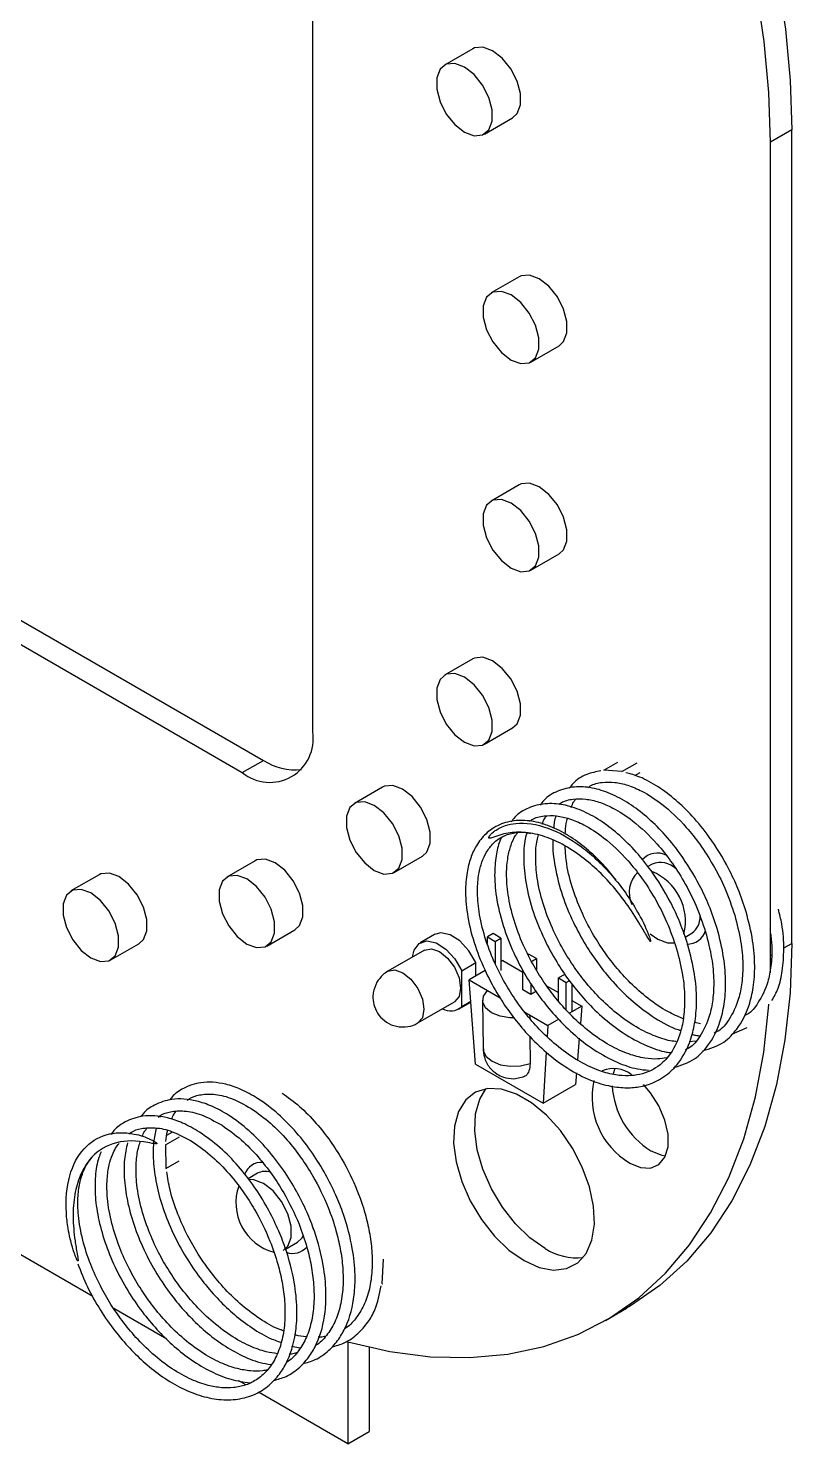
# Model space of a CAD drawing. Header units: millimetres. Extents: x 516 to 842, y 115 to 453.
# Drawn here: x 803.8 to 842.1, y 313 to 384.1 of the extents above; entities that cross this region are included whole.
import ezdxf

# ---------------------------------------------------------------- set-up
doc = ezdxf.new("R2010")
doc.units = ezdxf.units.MM

msp = doc.modelspace()

# ---------------------------------------------------------------- linework, layer by layer
at = {"color": 7, "linetype": 'Continuous', "lineweight": 25}
for p, q in [((818.049, 348.766), (818.049, 393.676)), ((826.079, 383.051), (824.665, 382.235)), ((826.665, 378.771), (828.079, 379.587)), ((842.091, 378.98), (841.03, 378.368)), ((842.091, 338.153), (842.091, 378.98)), ((841.03, 337.541), (841.03, 378.368)), ((828.42, 371.611), (827.006, 370.795)), ((776.683, 369.788), (815.574, 347.336)), ((775.623, 369.175), (814.514, 346.724)), ((829.006, 367.33), (830.42, 368.147)), ((828.42, 361.166), (827.006, 360.35)), ((829.006, 356.886), (830.42, 357.702)), ((826.079, 352.429), (824.665, 351.612)), ((826.665, 348.148), (828.079, 348.964)), ((814.514, 346.724), (815.574, 347.336)), ((832.655, 346.843), (833.367, 347.255)), ((833.571, 346.778), (832.655, 346.843)), ((833.571, 346.778), (834.329, 347.215)), ((834.224, 346.577), (834.488, 346.729)), ((821.557, 345.994), (820.142, 345.178)), ((822.142, 341.713), (823.556, 342.53)), ((815.161, 342.301), (813.747, 341.484)), ((835.081, 342.13), (834.867, 342.007)), ((807.328, 341.6), (805.913, 340.784)), ((807.913, 337.32), (809.327, 338.136)), ((815.746, 338.02), (817.161, 338.836)), ((824.158, 338.594), (823.451, 338.186)), ((827.1, 338.642), (826.817, 338.478)), ((826.817, 338.147), (826.817, 338.478)), ((826.817, 338.478), (827.206, 338.254)), ((827.489, 338.417), (827.1, 338.642)), ((827.206, 338.254), (827.489, 338.417)), ((827.206, 338.254), (827.206, 337.144)), ((827.489, 338.417), (827.489, 336.784)), ((834.992, 338.637), (835.373, 338.357)), ((836.738, 338.469), (837.08, 338.666)), ((823.663, 337.818), (821.825, 336.756)), ((829.275, 337.386), (828.886, 337.611)), ((841.02, 336.672), (841.03, 337.541)), ((825.527, 336.779), (826.234, 337.187)), ((825.527, 334.972), (825.527, 336.779)), ((826.714, 336.786), (825.898, 336.315)), ((826.234, 336.509), (826.234, 337.187)), ((827.595, 337.294), (827.489, 337.233)), ((827.595, 337.294), (828.603, 336.713)), ((828.603, 335.815), (828.603, 336.809)), ((828.992, 337.223), (829.275, 337.386)), ((829.275, 337.386), (829.275, 336.828)), ((826.216, 332.089), (825.898, 336.315)), ((825.898, 336.315), (826.817, 335.784)), ((828.992, 336.148), (828.992, 335.59)), ((829.787, 336.029), (830.388, 335.682)), ((830.671, 336.58), (830.388, 336.417)), ((830.388, 335.247), (830.388, 336.417)), ((830.388, 336.417), (830.777, 336.192)), ((830.777, 336.192), (830.93, 336.28)), ((830.777, 334.819), (830.777, 336.192)), ((831.06, 336.121), (831.06, 334.723)), ((826.579, 335.299), (826.6, 332.862)), ((828.992, 335.59), (828.603, 335.815)), ((829.275, 335.753), (828.992, 335.59)), ((831.06, 335.294), (831.555, 335.008)), ((823.325, 334.158), (825.163, 335.219)), ((825.376, 334.851), (825.982, 335.201)), ((825.98, 335.233), (825.527, 334.972)), ((831.06, 334.723), (830.932, 334.649)), ((831.555, 335.008), (831.06, 334.723)), ((831.555, 335.008), (831.484, 334.13)), ((828.939, 334.559), (828.94, 334.392)), ((828.939, 334.559), (829.858, 334.029)), ((829.858, 334.029), (829.822, 333.467)), ((830.401, 334.342), (829.858, 334.029)), ((837.512, 334.113), (837.224, 334.187)), ((839.083, 333.603), (839.863, 333.93)), ((828.948, 333.494), (828.96, 332.122)), ((831.425, 333.395), (831.337, 332.305)), ((837.26, 333.245), (836.949, 333.208)), ((829.774, 332.7), (829.61, 330.13)), ((826.216, 332.089), (829.61, 330.13)), ((833.221, 331.878), (833.128, 331.598)), ((828.151, 331.353), (828.538, 331.431)), ((829.61, 330.13), (831.237, 331.069)), ((831.285, 331.663), (831.237, 331.069)), ((810.411, 329.514), (810.372, 329.42)), ((808.952, 328.672), (808.913, 328.578)), ((810.654, 328.035), (811.373, 328.45)), ((810.73, 328.523), (810.996, 328.677)), ((810.654, 328.035), (810.68, 326.852)), ((810.68, 326.852), (811.35, 327.239)), ((815.282, 326.614), (814.804, 326.338)), ((818.048, 323.949), (818.049, 323.818)), ((807.014, 320.434), (802.846, 322.84)), ((816.688, 322.807), (817.281, 323.15)), ((821.538, 321.07), (821.607, 322.308)), ((821.538, 321.07), (821.567, 321.087)), ((810.725, 318.291), (808.068, 319.825)), ((832.744, 319.227), (833.805, 319.839)), ((816.979, 317.942), (817.421, 317.859)), ((819.817, 318.162), (819.817, 313.042)), ((820.878, 317.892), (820.878, 313.655)), ((814.701, 315.996), (814.34, 316.204)), ((819.817, 313.042), (815.333, 315.631)), ((819.817, 313.042), (820.878, 313.655))]:
    msp.add_line(p, q, dxfattribs=at)
at = {"color": 8, "linetype": 'Continuous', "lineweight": 25}
for p, q in [((841.689, 337.921), (842.091, 338.153)), ((841.03, 337.541), (841.095, 337.578)), ((826.817, 335.784), (827.46, 335.413)), ((828.696, 334.699), (828.939, 334.559))]:
    msp.add_line(p, q, dxfattribs=at)
at = {"color": 7, "linetype": 'Continuous', "lineweight": 25, "flags": 128}
for points in [[(813.807, 427.97), (815.92, 426.658), (818.022, 425.171), (820.1, 423.517), (822.144, 421.706), (824.14, 419.747), (826.079, 417.651), (827.949, 415.43), (829.74, 413.096), (831.442, 410.664), (833.045, 408.145), (834.54, 405.554), (835.92, 402.906), (837.176, 400.216), (838.301, 397.498), (839.29, 394.768), (840.136, 392.041), (840.834, 389.333), (841.382, 386.657), (841.775, 384.03), (842.012, 381.466), (842.091, 378.98)], [(841.03, 378.368), (840.951, 380.854), (840.714, 383.418), (840.321, 386.045), (839.774, 388.72), (839.075, 391.429), (838.229, 394.156), (837.241, 396.886), (836.115, 399.604), (834.859, 402.294), (833.48, 404.942), (831.984, 407.532), (830.381, 410.051), (828.679, 412.484), (826.888, 414.817), (825.018, 417.038), (823.079, 419.134), (821.083, 421.094), (819.04, 422.905), (816.961, 424.559), (814.86, 426.046), (812.746, 427.357)], [(828.079, 379.587), (828.304, 379.796), (828.472, 380.232), (828.472, 380.799), (828.304, 381.429), (827.988, 382.046), (827.563, 382.575), (827.079, 382.952), (826.595, 383.133), (826.17, 383.095), (826.079, 383.051)], [(825.665, 378.87), (826.149, 378.689), (826.574, 378.727), (826.89, 378.979), (827.058, 379.415), (827.058, 379.982), (826.89, 380.612), (826.574, 381.229), (826.149, 381.758), (825.665, 382.136), (825.181, 382.317), (824.756, 382.279), (824.44, 382.026), (824.272, 381.59), (824.272, 381.023), (824.44, 380.393), (824.756, 379.777), (825.181, 379.247), (825.665, 378.87)], [(830.42, 368.147), (830.645, 368.355), (830.813, 368.791), (830.813, 369.358), (830.645, 369.988), (830.329, 370.605), (829.904, 371.134), (829.42, 371.512), (828.936, 371.693), (828.511, 371.655), (828.42, 371.611)], [(828.006, 367.429), (828.49, 367.249), (828.915, 367.287), (829.231, 367.539), (829.399, 367.975), (829.399, 368.542), (829.231, 369.172), (828.915, 369.789), (828.49, 370.318), (828.006, 370.696), (827.522, 370.876), (827.097, 370.838), (826.781, 370.586), (826.613, 370.15), (826.613, 369.583), (826.781, 368.953), (827.097, 368.336), (827.522, 367.807), (828.006, 367.429)], [(830.42, 357.702), (830.645, 357.91), (830.813, 358.346), (830.813, 358.914), (830.645, 359.544), (830.329, 360.16), (829.904, 360.689), (829.42, 361.067), (828.936, 361.248), (828.511, 361.21), (828.42, 361.166)], [(828.006, 356.985), (828.49, 356.804), (828.915, 356.842), (829.231, 357.094), (829.399, 357.53), (829.399, 358.097), (829.231, 358.727), (828.915, 359.344), (828.49, 359.873), (828.006, 360.251), (827.522, 360.431), (827.097, 360.393), (826.781, 360.141), (826.613, 359.705), (826.613, 359.138), (826.781, 358.508), (827.097, 357.891), (827.522, 357.362), (828.006, 356.985)], [(828.079, 348.964), (828.304, 349.173), (828.472, 349.609), (828.472, 350.176), (828.304, 350.806), (827.988, 351.423), (827.563, 351.952), (827.079, 352.33), (826.595, 352.51), (826.17, 352.472), (826.079, 352.429)], [(825.665, 348.247), (826.149, 348.066), (826.574, 348.104), (826.89, 348.357), (827.058, 348.793), (827.058, 349.36), (826.89, 349.99), (826.574, 350.606), (826.149, 351.136), (825.665, 351.513), (825.181, 351.694), (824.756, 351.656), (824.44, 351.404), (824.272, 350.968), (824.272, 350.401), (824.44, 349.771), (824.756, 349.154), (825.181, 348.625), (825.665, 348.247)], [(823.556, 342.53), (823.781, 342.738), (823.949, 343.174), (823.949, 343.741), (823.781, 344.371), (823.466, 344.988), (823.04, 345.517), (822.557, 345.895), (822.073, 346.076), (821.647, 346.038), (821.557, 345.994)], [(821.142, 341.812), (821.626, 341.632), (822.051, 341.67), (822.367, 341.922), (822.535, 342.358), (822.535, 342.925), (822.367, 343.555), (822.051, 344.172), (821.626, 344.701), (821.142, 345.079), (820.659, 345.259), (820.233, 345.221), (819.918, 344.969), (819.75, 344.533), (819.75, 343.966), (819.918, 343.336), (820.233, 342.719), (820.659, 342.19), (821.142, 341.812)], [(817.161, 338.836), (817.385, 339.045), (817.553, 339.481), (817.553, 340.048), (817.385, 340.678), (817.07, 341.295), (816.644, 341.824), (816.161, 342.202), (815.677, 342.382), (815.252, 342.344), (815.161, 342.301)], [(809.327, 338.136), (809.552, 338.344), (809.72, 338.78), (809.72, 339.348), (809.552, 339.978), (809.237, 340.594), (808.811, 341.123), (808.328, 341.501), (807.844, 341.682), (807.419, 341.644), (807.328, 341.6)], [(814.747, 338.119), (815.23, 337.938), (815.656, 337.976), (815.971, 338.228), (816.139, 338.664), (816.139, 339.232), (815.971, 339.862), (815.656, 340.478), (815.23, 341.007), (814.747, 341.385), (814.263, 341.566), (813.838, 341.528), (813.522, 341.276), (813.354, 340.84), (813.354, 340.272), (813.522, 339.643), (813.838, 339.026), (814.263, 338.497), (814.747, 338.119)], [(806.913, 337.419), (807.397, 337.238), (807.822, 337.276), (808.138, 337.528), (808.306, 337.964), (808.306, 338.531), (808.138, 339.161), (807.822, 339.778), (807.397, 340.307), (806.913, 340.685), (806.43, 340.865), (806.004, 340.827), (805.689, 340.575), (805.521, 340.139), (805.521, 339.572), (805.689, 338.942), (806.004, 338.325), (806.43, 337.796), (806.913, 337.419)], [(823.06, 337.469), (823.14, 337.809), (823.392, 338.147), (823.776, 338.275), (824.243, 338.176), (824.731, 337.863), (825.178, 337.377), (825.527, 336.779)], [(826.234, 337.187), (825.885, 337.785), (825.438, 338.272), (824.95, 338.585), (824.483, 338.684), (824.158, 338.594)], [(842.091, 338.153), (842.006, 335.672), (841.751, 333.304), (841.329, 331.064), (840.741, 328.964), (839.992, 327.017), (839.085, 325.236), (838.026, 323.63), (836.822, 322.209), (835.479, 320.983), (834.006, 319.958), (833.805, 319.839)], [(835.373, 338.357), (835.857, 338.176), (836.201, 338.188)], [(823.663, 337.818), (824.007, 337.884), (824.413, 337.743)], [(824.413, 337.743), (824.819, 337.416), (825.163, 336.952), (825.393, 336.421), (825.474, 335.906), (825.393, 335.484), (825.163, 335.219), (825.163, 335.219)], [(828.143, 334.416), (827.947, 334.42), (827.451, 334.5), (827.03, 334.672), (826.731, 334.916), (826.589, 335.204), (826.619, 335.505), (826.817, 335.784)], [(819.817, 318.162), (821.917, 317.677), (823.962, 317.41), (825.94, 317.362), (827.838, 317.533), (829.645, 317.922), (831.351, 318.528), (832.946, 319.345), (834.418, 320.371), (835.761, 321.597), (836.965, 323.017), (838.024, 324.623), (838.931, 326.405), (839.681, 328.351), (840.268, 330.451), (840.691, 332.692), (840.945, 335.06), (840.948, 335.107)], [(833.959, 327.129), (834.507, 326.904), (835.01, 326.879), (835.429, 327.056), (835.728, 327.421), (835.884, 327.944), (835.884, 328.583), (835.728, 329.286), (835.429, 329.997), (835.01, 330.657), (834.661, 331.063)], [(828.656, 322.229), (829.416, 321.886), (830.14, 321.75), (830.795, 321.827), (831.35, 322.113), (831.78, 322.596), (832.062, 323.253), (832.186, 324.053), (832.145, 324.958), (831.94, 325.927), (831.582, 326.914), (831.087, 327.872), (830.479, 328.758), (829.785, 329.529), (829.038, 330.15), (828.274, 330.591), (827.527, 330.833), (826.833, 330.863), (826.224, 330.68), (825.729, 330.292), (825.371, 329.719), (825.167, 328.987), (825.125, 328.129), (825.249, 327.186), (825.532, 326.203), (825.961, 325.224), (826.516, 324.297), (827.171, 323.464), (827.896, 322.763), (828.656, 322.229)], [(829.716, 322.842), (828.956, 323.376), (828.232, 324.076), (827.577, 324.909), (827.022, 325.837), (826.593, 326.815), (826.31, 327.799), (826.186, 328.741), (826.228, 329.599), (826.432, 330.332), (826.743, 330.85)], [(835.02, 327.741), (835.568, 327.516), (835.758, 327.483)], [(815.574, 326.107), (815.091, 326.287), (814.85, 326.294)], [(816.574, 322.742), (816.799, 322.95), (816.967, 323.386), (816.967, 323.953), (816.799, 324.583), (816.483, 325.2), (816.058, 325.729), (815.574, 326.107)], [(817.281, 323.15), (817.506, 323.358), (817.575, 323.474)]]:
    msp.add_lwpolyline(points, dxfattribs=at)
at = {"color": 8, "linetype": 'Continuous', "lineweight": 25, "flags": 128}
for points in [[(821.825, 336.756), (821.825, 336.756), (822.169, 336.823), (822.575, 336.682), (822.981, 336.354), (823.325, 335.89), (823.555, 335.36), (823.635, 334.845)], [(823.635, 334.845), (823.555, 334.423), (823.325, 334.158)], [(826.6, 332.862), (826.61, 332.767), (826.752, 332.479), (827.051, 332.235), (827.472, 332.063), (827.968, 331.983), (828.483, 332.003), (828.96, 332.122)]]:
    msp.add_lwpolyline(points, dxfattribs=at)
at = {"color": 7, "linetype": 'Continuous', "lineweight": 25}
for centre, radius, start, end in [((815.894, 348.416), 2.184, 230.79669, 9.21406), ((817.171, 349.798), 2.934, 237.03772, 276.18964), ((835.342, 341.666), 1.02, 62.23002, 137.64603), ((835.319, 340.709), 1.385, 133.01766, 205.64988), ((834.055, 339.253), 2.705, 346.52701, 67.88748), ((835.503, 341.087), 1.126, 45.65703, 112.06557), ((836.49, 339.478), 1.004, 306.01324, 1.95298), ((836.872, 339.038), 0.922, 267.09705, 345.15881), ((824.971, 335.613), 0.849, 240.99136, 310.89635), ((833.149, 330.363), 1.503, 52.82084, 112.05023), ((835.9, 330.432), 3.83, 167.3728, 239.56398), ((837.241, 331.274), 4.173, 183.7986, 237.83544), ((815.491, 326.247), 0.917, 86.83709, 160.25764), ((815.668, 325.874), 0.835, 71.44534, 117.58922), ((816.766, 325.137), 2.572, 160.98683, 254.80922), ((817.047, 323.556), 0.962, 250.49104, 318.43001), ((831.301, 325.255), 2.887, 236.70992, 276.51741)]:
    msp.add_arc(centre, radius, start, end, dxfattribs=at)
for points, knots in [([(832.515, 346.81), (832.273, 346.764), (831.751, 346.664), (831.22, 346.327), (830.987, 346.015), (830.927, 345.935)], [0, 0, 0, 0, 0.39139, 0.844041, 1, 1, 1, 1]), ([(839.804, 339.741), (839.675, 340.13), (839.433, 340.863), (838.828, 342.145), (838.06, 343.398), (837.139, 344.529), (836.271, 345.374), (835.381, 346.038), (834.531, 346.515), (833.998, 346.657), (833.766, 346.719)], [0, 0, 0, 0, 0.117978, 0.222911, 0.399817, 0.53287, 0.651979, 0.77462, 0.902192, 1, 1, 1, 1]), ([(836.164, 331.918), (836.535, 332.034), (837.2, 332.243), (837.981, 333.066), (838.469, 334.004), (838.728, 335.114), (838.804, 336.198), (838.699, 337.48), (838.401, 338.802), (837.968, 340.021), (837.371, 341.302), (836.6, 342.555), (835.68, 343.687), (834.811, 344.53), (833.921, 345.2), (832.995, 345.699), (832.066, 345.989), (831.156, 346.044), (830.335, 345.828), (829.76, 345.486), (829.527, 345.173), (829.468, 345.093)], [0, 0, 0, 0, 0.066896, 0.120042, 0.193389, 0.238243, 0.287829, 0.341825, 0.401582, 0.449283, 0.49171, 0.563238, 0.617034, 0.665193, 0.71478, 0.76636, 0.819002, 0.872192, 0.927326, 0.981377, 1, 1, 1, 1]), ([(831.855, 345.961), (831.897, 345.993), (832.101, 346.149), (832.552, 346.25), (833.187, 346.263), (833.864, 346.111), (834.657, 345.776), (835.663, 345.124), (836.656, 344.185), (837.507, 343.114), (838.166, 342.086), (838.784, 340.887), (839.076, 340.022), (839.229, 339.57)], [0, 0, 0, 0, 0.0242, 0.117153, 0.202728, 0.28271, 0.364708, 0.475654, 0.617341, 0.701472, 0.793348, 0.89197, 1, 1, 1, 1]), ([(830.396, 345.118), (830.438, 345.151), (830.641, 345.306), (831.092, 345.407), (831.727, 345.421), (832.404, 345.268), (833.197, 344.933), (834.204, 344.282), (835.196, 343.343), (836.047, 342.271), (836.707, 341.244), (837.325, 340.044), (837.617, 339.179), (837.769, 338.727)], [0, 0, 0, 0, 0.0242, 0.117153, 0.202728, 0.28271, 0.364708, 0.475654, 0.617341, 0.701472, 0.793348, 0.89197, 1, 1, 1, 1]), ([(831.024, 344.979), (831.061, 345.076), (831.123, 345.235), (831.217, 345.346), (831.254, 345.39)], [0, 0, 0, 0, 0.61134, 1, 1, 1, 1]), ([(836.885, 338.056), (836.756, 338.445), (836.514, 339.178), (835.909, 340.46), (835.141, 341.713), (834.22, 342.845), (833.352, 343.688), (832.461, 344.358), (831.536, 344.856), (830.606, 345.146), (829.697, 345.201), (828.876, 344.985), (828.3, 344.644), (828.068, 344.331), (828.008, 344.25)], [0, 0, 0, 0, 0.079712, 0.150611, 0.270138, 0.360037, 0.440513, 0.523376, 0.60957, 0.69754, 0.786423, 0.878556, 0.96888, 1, 1, 1, 1]), ([(828.936, 344.276), (828.978, 344.308), (829.182, 344.464), (829.633, 344.565), (830.268, 344.578), (830.945, 344.426), (831.738, 344.091), (832.744, 343.439), (833.737, 342.5), (834.588, 341.429), (835.247, 340.401), (835.865, 339.201), (836.157, 338.337), (836.31, 337.885)], [0, 0, 0, 0, 0.0242, 0.117153, 0.202728, 0.28271, 0.364708, 0.475654, 0.617341, 0.701472, 0.793348, 0.89197, 1, 1, 1, 1]), ([(829.564, 344.137), (829.602, 344.234), (829.664, 344.393), (829.758, 344.504), (829.794, 344.547)], [0, 0, 0, 0, 0.61134, 1, 1, 1, 1]), ([(830.254, 344.549), (830.223, 344.449), (830.165, 344.262), (830.157, 344.041), (830.153, 343.938)], [0, 0, 0, 0, 0.538425, 1, 1, 1, 1]), ([(833.275, 341.327), (833.093, 341.561), (832.66, 342.116), (831.891, 342.842), (831.002, 343.516), (830.076, 344.013), (829.147, 344.304), (828.239, 344.357), (827.41, 344.15), (826.736, 343.699), (826.267, 343.106), (825.96, 342.445), (825.765, 341.673), (825.693, 340.691), (825.808, 339.446), (826.161, 338.063), (826.707, 336.725), (827.331, 335.574), (828.002, 334.577), (828.76, 333.647), (829.668, 332.742), (830.727, 331.923), (831.829, 331.323), (832.842, 330.992), (833.695, 330.885), (834.702, 330.951), (835.657, 331.35), (836.525, 332.215), (837.009, 333.163), (837.269, 334.271), (837.343, 335.356), (837.248, 336.638), (837.01, 337.568), (836.885, 338.056)], [0, 0, 0, 0, 0.021781, 0.051617, 0.082337, 0.114293, 0.146907, 0.17986, 0.214017, 0.247504, 0.276541, 0.301494, 0.326969, 0.357786, 0.393408, 0.432486, 0.468001, 0.498797, 0.525472, 0.55302, 0.584449, 0.619331, 0.656021, 0.688426, 0.715817, 0.740035, 0.79265, 0.825576, 0.871017, 0.898806, 0.929526, 0.962978, 1, 1, 1, 1]), ([(826.891, 343.441), (826.892, 343.439), (826.894, 343.436), (826.9, 343.432), (826.915, 343.426), (826.966, 343.428), (827.043, 343.452), (827.243, 343.522), (827.667, 343.67), (828.386, 343.772), (829.323, 343.656), (830.327, 343.288), (831.591, 342.54), (833.073, 341.19), (834.169, 339.656), (834.727, 338.681), (834.887, 338.404), (834.946, 338.311), (834.968, 338.282), (834.979, 338.268), (834.988, 338.258), (834.995, 338.253), (834.999, 338.252), (835.003, 338.253), (835.005, 338.255), (835.007, 338.263), (835.006, 338.292), (834.975, 338.415), (834.792, 338.905), (834.226, 340.036), (833.111, 341.619), (831.529, 343.11), (829.827, 344.058), (828.538, 344.249), (827.775, 344.092), (827.438, 343.952), (827.23, 343.827), (827.1, 343.728), (827.018, 343.652), (826.965, 343.596), (826.933, 343.555), (826.912, 343.525), (826.9, 343.502), (826.892, 343.485), (826.888, 343.471), (826.886, 343.46), (826.887, 343.451), (826.888, 343.445), (826.89, 343.442), (826.891, 343.441)], [0, 0, 0, 0, 0.000197, 0.000453, 0.000933, 0.002668, 0.009538, 0.016375, 0.043722, 0.096473, 0.150892, 0.203712, 0.258572, 0.351744, 0.445261, 0.469748, 0.478786, 0.4814, 0.482241, 0.482883, 0.483549, 0.483782, 0.484017, 0.484193, 0.484369, 0.484664, 0.485425, 0.488325, 0.499844, 0.546033, 0.630502, 0.716459, 0.806768, 0.897775, 0.931384, 0.953749, 0.96871, 0.978787, 0.985598, 0.99021, 0.993337, 0.995461, 0.996907, 0.997899, 0.998584, 0.999286, 0.999573, 0.999864, 1, 1, 1, 1]), ([(830.726, 343.63), (830.733, 343.815), (830.744, 344.105), (830.813, 344.341), (830.838, 344.427)], [0, 0, 0, 0, 0.637234, 1, 1, 1, 1]), ([(836.31, 337.885), (836.424, 337.444), (836.64, 336.606), (836.738, 335.461), (836.693, 334.497), (836.491, 333.512), (836.098, 332.669), (835.414, 331.931), (834.682, 331.583), (833.896, 331.489), (833.229, 331.535), (832.419, 331.742), (831.479, 332.172), (830.515, 332.821), (829.632, 333.604), (828.889, 334.422), (828.248, 335.269), (827.663, 336.198), (827.114, 337.281), (826.655, 338.502), (826.376, 339.72), (826.297, 340.784), (826.367, 341.608), (826.531, 342.244), (826.771, 342.767), (827.119, 343.217), (827.589, 343.557), (828.172, 343.721), (828.648, 343.754), (828.931, 343.686), (828.98, 343.674)], [0, 0, 0, 0, 0.042422, 0.080681, 0.115731, 0.147514, 0.199943, 0.238521, 0.297781, 0.325001, 0.353888, 0.38819, 0.427633, 0.468658, 0.506053, 0.539661, 0.569339, 0.600924, 0.637303, 0.678561, 0.722581, 0.761986, 0.796159, 0.824578, 0.852416, 0.884537, 0.9215, 0.958657, 0.992865, 1, 1, 1, 1]), ([(827.53, 343.471), (827.499, 343.408), (827.366, 343.136), (827.231, 342.51), (827.15, 341.535), (827.268, 340.288), (827.621, 338.906), (828.166, 337.567), (828.791, 336.417), (829.462, 335.42), (830.219, 334.49), (831.127, 333.585), (832.186, 332.764), (833.287, 332.171), (834.209, 331.851), (834.718, 331.803), (834.902, 331.786)], [0, 0, 0, 0, 0.018922, 0.080605, 0.155227, 0.24148, 0.336103, 0.4221, 0.496667, 0.561259, 0.627962, 0.704064, 0.788527, 0.877366, 0.955832, 1, 1, 1, 1]), ([(835.8, 332.403), (835.655, 332.38), (835.317, 332.327), (834.687, 332.38), (833.879, 332.584), (832.938, 333.015), (831.975, 333.663), (831.092, 334.447), (830.348, 335.264), (829.708, 336.111), (829.123, 337.041), (828.574, 338.124), (828.115, 339.345), (827.835, 340.562), (827.757, 341.626), (827.826, 342.453), (827.993, 343.082), (828.161, 343.491), (828.299, 343.66), (828.335, 343.705)], [0, 0, 0, 0, 0.038644, 0.090336, 0.151718, 0.222297, 0.29571, 0.362625, 0.422766, 0.475873, 0.532391, 0.59749, 0.671319, 0.750089, 0.820602, 0.881752, 0.932606, 0.982422, 1, 1, 1, 1]), ([(828.794, 343.706), (828.766, 343.604), (828.659, 343.214), (828.618, 342.371), (828.725, 341.132), (829.081, 339.748), (829.626, 338.41), (830.25, 337.259), (830.921, 336.262), (831.679, 335.332), (832.586, 334.428), (833.646, 333.605), (834.745, 333.019), (835.555, 332.721), (835.956, 332.678), (836.03, 332.67)], [0, 0, 0, 0, 0.028799, 0.109957, 0.203766, 0.306677, 0.400207, 0.481305, 0.551555, 0.624101, 0.706869, 0.79873, 0.895352, 0.980691, 1, 1, 1, 1]), ([(836.29, 333.23), (836.254, 333.232), (835.966, 333.249), (835.334, 333.437), (834.399, 333.854), (833.434, 334.507), (832.551, 335.289), (831.808, 336.107), (831.167, 336.954), (830.582, 337.883), (830.033, 338.967), (829.575, 340.187), (829.294, 341.406), (829.221, 342.465), (829.266, 343.181), (829.357, 343.507), (829.382, 343.597)], [0, 0, 0, 0, 0.010714, 0.085221, 0.170894, 0.260005, 0.341229, 0.41423, 0.478693, 0.547297, 0.626316, 0.715933, 0.811547, 0.897139, 0.971365, 1, 1, 1, 1]), ([(830.108, 343.332), (830.106, 343.306), (830.073, 342.902), (830.2, 341.964), (830.536, 340.593), (831.086, 339.252), (831.71, 338.102), (832.381, 337.105), (833.138, 336.175), (834.046, 335.267), (835.104, 334.462), (835.959, 333.956), (836.433, 333.81), (836.524, 333.782)], [0, 0, 0, 0, 0.007912, 0.123039, 0.249338, 0.364122, 0.463651, 0.549866, 0.638898, 0.740475, 0.853213, 0.971792, 1, 1, 1, 1]), ([(836.645, 334.373), (836.387, 334.481), (835.796, 334.728), (834.893, 335.352), (834.011, 336.131), (833.267, 336.95), (832.627, 337.796), (832.042, 338.726), (831.492, 339.81), (831.038, 341.027), (830.767, 342.139), (830.737, 342.771), (830.725, 343.013)], [0, 0, 0, 0, 0.089678, 0.205555, 0.311176, 0.406104, 0.48993, 0.57914, 0.681894, 0.798428, 0.922761, 1, 1, 1, 1]), ([(837.624, 332.76), (837.995, 332.876), (838.66, 333.085), (839.441, 333.908), (839.928, 334.847), (840.188, 335.957), (840.262, 337.041), (840.167, 338.323), (839.929, 339.253), (839.804, 339.741)], [0, 0, 0, 0, 0.166581, 0.298923, 0.481567, 0.593261, 0.716738, 0.851196, 1, 1, 1, 1]), ([(839.229, 339.57), (839.342, 339.129), (839.559, 338.291), (839.657, 337.146), (839.611, 336.183), (839.412, 335.194), (839.005, 334.375), (838.572, 333.81), (838.274, 333.683), (838.204, 333.654)], [0, 0, 0, 0, 0.169577, 0.322513, 0.462622, 0.589674, 0.799255, 0.953465, 1, 1, 1, 1]), ([(841.096, 335.285), (841.21, 335.48), (841.462, 335.911), (841.643, 336.805), (841.719, 337.882), (841.655, 338.934), (841.485, 339.624), (841.424, 339.873)], [0, 0, 0, 0, 0.1723995, 0.3797885, 0.6090563, 0.858713, 1, 1, 1, 1]), ([(837.769, 338.727), (837.883, 338.287), (838.099, 337.449), (838.198, 336.303), (838.152, 335.341), (837.952, 334.351), (837.546, 333.533), (837.113, 332.968), (836.814, 332.84), (836.745, 332.811)], [0, 0, 0, 0, 0.169577, 0.322513, 0.462622, 0.589674, 0.799255, 0.953465, 1, 1, 1, 1]), ([(841.03, 338.655), (841.057, 338.424), (841.124, 337.845), (841.067, 337.027), (840.873, 336.035), (840.462, 335.221), (840.051, 334.668), (839.777, 334.548), (839.731, 334.528)], [0, 0, 0, 0, 0.122498, 0.308158, 0.476514, 0.754231, 0.958577, 1, 1, 1, 1]), ([(821.826, 336.753), (821.736, 336.696), (821.514, 336.555), (821.364, 336.336), (821.276, 336.207)], [0, 0, 0, 0, 0.4077309, 1, 1, 1, 1]), ([(821.276, 336.207), (821.197, 336.03), (821.084, 335.774), (821.066, 335.349), (821.135, 334.958), (821.362, 334.528), (821.744, 334.17), (822.26, 333.952), (822.805, 333.95), (823.173, 334.052), (823.315, 334.155), (823.323, 334.161)], [0, 0, 0, 0, 0.146338, 0.212195, 0.324102, 0.44675, 0.579302, 0.718424, 0.865125, 0.992369, 1, 1, 1, 1]), ([(837.085, 333.599), (837.146, 333.577), (837.284, 333.526), (837.416, 333.517), (837.489, 333.512)], [0, 0, 0, 0, 0.441179, 1, 1, 1, 1]), ([(826.617, 332.86), (826.624, 332.717), (826.639, 332.382), (826.895, 331.927), (827.252, 331.606), (827.673, 331.396), (827.971, 331.369), (828.151, 331.353)], [0, 0, 0, 0, 0.177686, 0.418185, 0.629192, 0.774713, 1, 1, 1, 1]), ([(828.96, 332.122), (828.949, 331.996), (828.928, 331.743), (828.772, 331.497), (828.61, 331.444), (828.54, 331.42)], [0, 0, 0, 0, 0.360283, 0.72056, 1, 1, 1, 1]), ([(817.548, 317.057), (817.763, 317.116), (818.248, 317.248), (818.854, 317.687), (819.359, 318.255), (819.856, 319.131), (820.145, 320.223), (820.199, 321.584), (820.06, 322.941), (819.704, 324.309), (819.211, 325.558), (818.694, 326.596), (818.035, 327.66), (817.236, 328.692), (816.301, 329.638), (815.364, 330.354), (814.464, 330.838), (813.492, 331.169), (812.488, 331.24), (811.614, 330.941), (811.095, 330.595), (810.913, 330.338), (810.874, 330.283)], [0, 0, 0, 0, 0.038186, 0.08638, 0.129439, 0.168202, 0.250583, 0.2962, 0.352215, 0.42256, 0.462576, 0.50662, 0.554634, 0.605953, 0.66031, 0.719115, 0.76553, 0.807766, 0.881807, 0.941465, 0.987567, 1, 1, 1, 1]), ([(816.089, 316.215), (816.303, 316.273), (816.788, 316.406), (817.394, 316.844), (817.899, 317.413), (818.397, 318.289), (818.686, 319.381), (818.739, 320.741), (818.601, 322.099), (818.245, 323.466), (817.751, 324.715), (817.235, 325.754), (816.576, 326.817), (815.777, 327.849), (814.842, 328.796), (813.905, 329.512), (813.005, 329.996), (812.033, 330.326), (811.029, 330.397), (810.155, 330.098), (809.636, 329.752), (809.453, 329.495), (809.414, 329.441)], [0, 0, 0, 0, 0.038186, 0.08638, 0.129439, 0.168202, 0.250583, 0.2962, 0.352215, 0.42256, 0.462576, 0.50662, 0.554634, 0.605953, 0.66031, 0.719115, 0.76553, 0.807766, 0.881807, 0.941465, 0.987567, 1, 1, 1, 1]), ([(811.747, 330.268), (811.781, 330.296), (811.958, 330.444), (812.395, 330.57), (813.078, 330.616), (813.951, 330.428), (814.612, 330.059), (814.963, 329.864)], [0, 0, 0, 0, 0.045226, 0.241006, 0.465804, 0.716426, 1, 1, 1, 1]), ([(816.51, 330.64), (816.806, 330.43), (817.393, 330.011), (818.215, 329.166), (818.927, 328.263), (819.646, 327.14), (820.251, 325.903), (820.675, 324.662), (820.912, 323.643), (821.036, 322.685), (821.047, 321.714), (820.915, 320.786), (820.638, 319.956), (820.211, 319.301), (819.877, 318.927), (819.659, 318.818), (819.651, 318.814)], [0, 0, 0, 0, 0.082068, 0.163363, 0.237675, 0.30468, 0.413702, 0.491291, 0.552433, 0.618849, 0.689913, 0.765566, 0.842933, 0.920452, 0.997409, 1, 1, 1, 1]), ([(810.288, 329.425), (810.321, 329.453), (810.499, 329.602), (810.935, 329.727), (811.619, 329.773), (812.491, 329.586), (813.152, 329.217), (813.503, 329.021)], [0, 0, 0, 0, 0.0452259, 0.2410057, 0.4658037, 0.7164264, 1, 1, 1, 1]), ([(810.964, 329.327), (810.999, 329.409), (811.061, 329.555), (811.149, 329.667), (811.187, 329.715)], [0, 0, 0, 0, 0.561061, 1, 1, 1, 1]), ([(814.963, 329.864), (815.288, 329.633), (815.905, 329.196), (816.756, 328.324), (817.468, 327.42), (818.186, 326.297), (818.791, 325.061), (819.215, 323.82), (819.452, 322.801), (819.577, 321.842), (819.587, 320.871), (819.456, 319.943), (819.178, 319.114), (818.752, 318.458), (818.417, 318.085), (818.199, 317.975), (818.192, 317.972)], [0, 0, 0, 0, 0.08955, 0.170183, 0.243889, 0.310347, 0.418481, 0.495438, 0.556081, 0.621956, 0.692441, 0.767477, 0.844214, 0.9211, 0.99743, 1, 1, 1, 1]), ([(812.365, 328.685), (812.084, 328.848), (811.546, 329.159), (810.573, 329.481), (809.57, 329.555), (808.694, 329.257), (808.163, 328.897), (807.97, 328.622), (807.92, 328.551)], [0, 0, 0, 0, 0.163129, 0.311573, 0.571798, 0.781471, 0.9435, 1, 1, 1, 1]), ([(808.819, 328.576), (808.856, 328.606), (809.036, 328.757), (809.476, 328.885), (810.159, 328.931), (811.032, 328.743), (811.693, 328.374), (812.044, 328.178)], [0, 0, 0, 0, 0.04911, 0.244094, 0.467977, 0.71758, 1, 1, 1, 1]), ([(813.503, 329.021), (813.828, 328.791), (814.445, 328.353), (815.296, 327.482), (816.008, 326.577), (816.727, 325.455), (817.332, 324.218), (817.756, 322.977), (817.993, 321.958), (818.117, 321), (818.128, 320.029), (817.997, 319.101), (817.719, 318.271), (817.292, 317.616), (816.958, 317.242), (816.74, 317.133), (816.732, 317.129)], [0, 0, 0, 0, 0.08955, 0.170183, 0.243889, 0.310347, 0.418481, 0.495438, 0.556081, 0.621956, 0.692441, 0.767477, 0.844214, 0.9211, 0.99743, 1, 1, 1, 1]), ([(806.264, 322.215), (806.265, 322.215), (806.268, 322.215), (806.271, 322.219), (806.276, 322.233), (806.274, 322.301), (806.254, 322.421), (806.198, 322.743), (806.08, 323.425), (805.995, 324.446), (806.078, 325.558), (806.355, 326.531), (806.927, 327.504), (807.965, 328.222), (809.148, 328.278), (809.901, 328.134), (810.115, 328.094), (810.187, 328.089), (810.21, 328.09), (810.221, 328.093), (810.228, 328.096), (810.232, 328.101), (810.233, 328.105), (810.232, 328.11), (810.23, 328.115), (810.224, 328.125), (810.201, 328.15), (810.106, 328.218), (809.727, 328.418), (808.852, 328.691), (807.631, 328.654), (806.484, 327.93), (805.761, 326.567), (805.623, 325.068), (805.751, 323.94), (805.863, 323.378), (805.961, 322.998), (806.039, 322.741), (806.099, 322.567), (806.143, 322.45), (806.175, 322.371), (806.199, 322.317), (806.216, 322.281), (806.229, 322.256), (806.24, 322.238), (806.249, 322.226), (806.256, 322.219), (806.261, 322.215), (806.263, 322.215), (806.264, 322.215)], [0, 0, 0, 0, 0.000197, 0.000454, 0.000933, 0.002668, 0.009538, 0.016375, 0.043722, 0.096473, 0.150892, 0.203712, 0.258572, 0.351744, 0.445261, 0.469748, 0.478787, 0.481401, 0.482241, 0.482883, 0.483549, 0.483782, 0.484017, 0.484193, 0.484369, 0.484664, 0.485425, 0.488325, 0.499844, 0.546033, 0.630502, 0.716459, 0.806768, 0.897775, 0.931384, 0.953749, 0.96871, 0.978787, 0.985598, 0.99021, 0.993337, 0.995461, 0.996908, 0.997899, 0.998584, 0.999286, 0.999573, 0.999864, 1, 1, 1, 1]), ([(806.258, 322.073), (806.412, 321.684), (806.723, 320.893), (807.367, 319.754), (808.088, 318.719), (808.849, 317.828), (809.653, 317.049), (810.53, 316.364), (811.491, 315.795), (812.488, 315.401), (813.476, 315.214), (814.416, 315.257), (815.257, 315.533), (815.936, 315.998), (816.44, 316.571), (816.938, 317.446), (817.227, 318.538), (817.28, 319.899), (817.141, 321.256), (816.785, 322.624), (816.292, 323.873), (815.775, 324.911), (815.116, 325.975), (814.317, 327.004), (813.384, 327.963), (812.714, 328.438), (812.365, 328.685)], [0, 0, 0, 0, 0.040652, 0.082598, 0.122142, 0.158692, 0.193721, 0.231327, 0.271796, 0.314052, 0.355983, 0.398561, 0.441284, 0.480828, 0.516158, 0.547964, 0.61556, 0.652989, 0.698951, 0.75667, 0.789504, 0.825643, 0.86504, 0.907148, 0.951749, 1, 1, 1, 1]), ([(809.489, 328.452), (809.528, 328.546), (809.595, 328.703), (809.689, 328.824), (809.728, 328.873)], [0, 0, 0, 0, 0.592701, 1, 1, 1, 1]), ([(810.197, 328.884), (810.145, 328.647), (810.027, 328.104), (810.038, 327.104), (810.21, 325.937), (810.57, 324.694), (811.093, 323.451), (811.743, 322.282), (812.467, 321.247), (813.227, 320.356), (814.031, 319.575), (814.908, 318.896), (815.735, 318.386), (816.259, 318.196), (816.46, 318.123)], [0, 0, 0, 0, 0.069848, 0.159909, 0.252664, 0.347709, 0.443099, 0.534189, 0.620061, 0.699432, 0.775502, 0.857167, 0.945047, 1, 1, 1, 1]), ([(810.684, 328.206), (810.699, 328.389), (810.715, 328.584), (810.765, 328.744), (810.768, 328.753)], [0, 0, 0, 0, 0.939653, 1, 1, 1, 1]), ([(812.044, 328.178), (812.369, 327.948), (812.986, 327.511), (813.837, 326.639), (814.549, 325.735), (815.267, 324.612), (815.872, 323.376), (816.296, 322.134), (816.533, 321.116), (816.658, 320.157), (816.668, 319.186), (816.538, 318.257), (816.257, 317.432), (815.84, 316.761), (815.32, 316.276), (814.726, 315.973), (814.105, 315.838), (813.468, 315.835), (812.765, 315.958), (811.931, 316.253), (810.985, 316.774), (810.04, 317.499), (809.197, 318.333), (808.498, 319.178), (807.897, 320.049), (807.355, 320.996), (806.863, 322.087), (806.473, 323.292), (806.267, 324.459), (806.252, 325.44), (806.356, 326.165), (806.515, 326.671), (806.702, 327.071), (806.861, 327.271), (806.949, 327.382)], [0, 0, 0, 0, 0.038976, 0.07407, 0.106149, 0.135075, 0.182139, 0.215633, 0.242027, 0.270698, 0.301376, 0.334034, 0.367433, 0.400897, 0.434118, 0.465894, 0.494465, 0.519602, 0.545995, 0.577109, 0.612951, 0.649602, 0.682486, 0.712153, 0.738662, 0.767372, 0.799907, 0.836921, 0.876282, 0.910147, 0.938425, 0.96085, 0.978451, 1, 1, 1, 1]), ([(807.433, 327.686), (807.391, 327.592), (807.234, 327.239), (807.125, 326.479), (807.114, 325.423), (807.292, 324.251), (807.65, 323.01), (808.174, 321.766), (808.824, 320.597), (809.548, 319.562), (810.309, 318.67), (811.112, 317.892), (811.99, 317.206), (812.95, 316.641), (813.943, 316.235), (814.586, 316.144), (814.903, 316.099)], [0, 0, 0, 0, 0.027391, 0.102954, 0.179438, 0.258211, 0.338928, 0.419939, 0.497297, 0.570224, 0.63763, 0.702233, 0.771587, 0.84622, 0.924149, 1, 1, 1, 1]), ([(815.783, 316.754), (815.699, 316.733), (815.436, 316.667), (814.925, 316.682), (814.225, 316.799), (813.39, 317.096), (812.444, 317.617), (811.499, 318.342), (810.657, 319.175), (809.957, 320.021), (809.356, 320.892), (808.815, 321.839), (808.323, 322.929), (807.932, 324.134), (807.726, 325.302), (807.711, 326.283), (807.815, 327.008), (807.975, 327.512), (808.139, 327.872), (808.269, 328.038), (808.329, 328.115)], [0, 0, 0, 0, 0.022883, 0.072131, 0.123841, 0.184799, 0.255021, 0.326827, 0.391253, 0.449377, 0.501314, 0.557562, 0.621304, 0.693822, 0.770937, 0.837286, 0.892688, 0.936624, 0.971107, 1, 1, 1, 1]), ([(808.756, 328.142), (808.696, 327.872), (808.569, 327.298), (808.578, 326.262), (808.751, 325.095), (809.11, 323.852), (809.633, 322.609), (810.283, 321.439), (811.007, 320.404), (811.768, 319.513), (812.572, 318.734), (813.449, 318.047), (814.409, 317.486), (815.266, 317.123), (815.777, 317.045), (815.961, 317.016)], [0, 0, 0, 0, 0.07237, 0.15437, 0.238825, 0.325364, 0.412217, 0.495155, 0.573342, 0.645609, 0.714871, 0.789228, 0.869243, 0.952794, 1, 1, 1, 1]), ([(816.269, 317.56), (816.087, 317.586), (815.645, 317.649), (814.849, 317.941), (813.904, 318.458), (812.959, 319.185), (812.116, 320.018), (811.417, 320.864), (810.816, 321.734), (810.274, 322.681), (809.782, 323.772), (809.392, 324.977), (809.185, 326.145), (809.173, 327.122), (809.258, 327.781), (809.36, 328.084), (809.393, 328.182)], [0, 0, 0, 0, 0.050622, 0.123384, 0.207205, 0.292917, 0.369819, 0.439198, 0.501193, 0.568333, 0.644419, 0.730981, 0.823029, 0.902227, 0.968357, 1, 1, 1, 1]), ([(816.575, 318.712), (816.5, 318.738), (816.107, 318.87), (815.362, 319.312), (814.418, 320.025), (813.575, 320.861), (812.876, 321.706), (812.275, 322.577), (811.733, 323.524), (811.245, 324.613), (810.875, 325.709), (810.774, 326.392), (810.73, 326.691)], [0, 0, 0, 0, 0.028534, 0.149192, 0.272573, 0.383273, 0.483143, 0.572384, 0.669031, 0.778555, 0.903159, 1, 1, 1, 1]), ([(819.008, 317.9), (819.222, 317.958), (819.707, 318.091), (820.314, 318.529), (820.815, 319.1), (821.269, 319.858), (821.405, 320.543), (821.489, 320.965)], [0, 0, 0, 0, 0.165554, 0.374496, 0.561175, 0.72923, 1, 1, 1, 1]), ([(817.729, 318.403), (817.549, 318.418), (817.356, 318.434), (817.147, 318.51), (817.132, 318.515)], [0, 0, 0, 0, 0.9251029, 1, 1, 1, 1]), ([(818.701, 318.439), (818.62, 318.414), (818.504, 318.379), (818.371, 318.382), (818.332, 318.383)], [0, 0, 0, 0, 0.705858, 1, 1, 1, 1]), ([(817.242, 317.596), (817.16, 317.572), (817.044, 317.537), (816.911, 317.54), (816.872, 317.541)], [0, 0, 0, 0, 0.705858, 1, 1, 1, 1])]:
    msp.add_open_spline(points, degree=3, knots=knots, dxfattribs=at)

doc.saveas('drawing.dxf')
